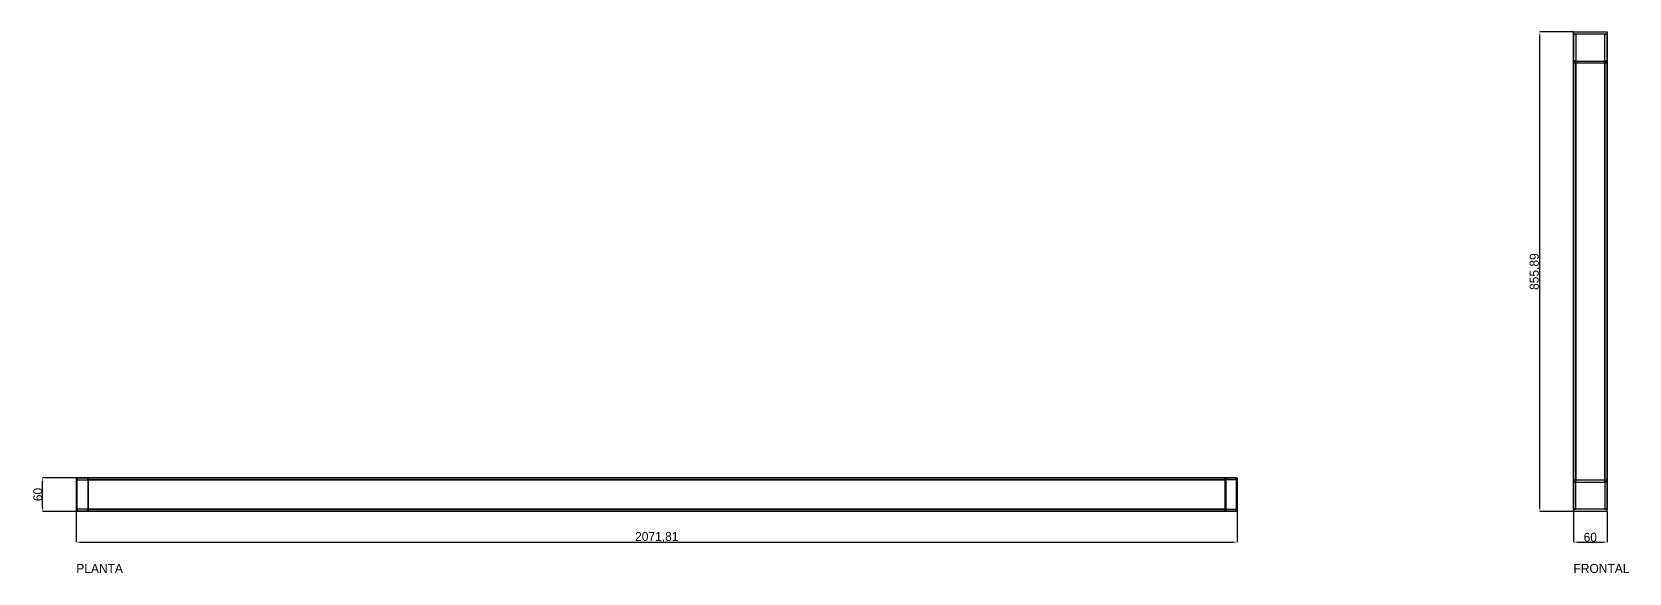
# Model space of a CAD drawing. Header units: millimetres. Extents: x -79 to 13940, y -87340 to 371.
# Drawn here: x 2593 to 5443, y -9645 to -8679 of the extents above; entities that cross this region are included whole.
import ezdxf

# ---------------------------------------------------------------- set-up
doc = ezdxf.new("R2010")
doc.units = ezdxf.units.MM
for name, color, linetype in [('R18_COTAS_P', 1, 'Continuous'), ('R18_PIEZAS_P', 3, 'Continuous'), ('R18_TEXTOS', 7, 'Continuous')]:
    doc.layers.add(name, color=color, linetype=linetype)
doc.dimstyles.get("Standard").update_dxf_attribs({"dimtxt": 2.5, "dimasz": 2.5, "dimexe": 1.25, "dimexo": 0.625, "dimtad": 1, "dimcen": 2.5, "dimazin": 3, "dimtfac": 1, "dimtmove": 0, "dimatfit": 3})

# ---------------------------------------------------------------- blocks, each defined once
blk = doc.blocks.new('_CLOSEDFILLED')
at = {"color": 0, "linetype": 'BYBLOCK'}
blk.add_solid([(-1, 0.16), (0, 0), (-1, -0.16)], dxfattribs=at)
blk = doc.blocks.new('*D53')
for p, q in [((2671.8, -9535.2), (2671.8, -9590.2)), ((4743.6, -9535.2), (4743.6, -9590.2)), ((2678.8, -9590.2), (4736.6, -9590.2))]:
    blk.add_line(p, q)
at = {"layer": 'Defpoints'}
for p in [(2671.8, -9535.2), (4743.6, -9535.2), (2671.8, -9590.2)]:
    blk.add_point(p, dxfattribs=at)
at = {"layer": 'R18_COTAS_P', "xscale": 7, "yscale": 7, "rotation": 180}
blk.add_blockref('_CLOSEDFILLED', (2671.8, -9590.2), dxfattribs=at)
at = {"layer": 'R18_COTAS_P', "xscale": 7, "yscale": 7}
blk.add_blockref('_CLOSEDFILLED', (4743.6, -9590.2), dxfattribs=at)
at = {"layer": 'R18_COTAS_P', "insert": (3707.7, -9581.5), "char_height": 16, "attachment_point": 5}
blk.add_mtext('2071,81', dxfattribs=at)
blk = doc.blocks.new('*D54')
for p, q in [((2671.8, -9475.2), (2611.8, -9475.2)), ((2611.8, -9528.2), (2611.8, -9482.2)), ((2671.8, -9535.2), (2611.8, -9535.2))]:
    blk.add_line(p, q)
at = {"layer": 'Defpoints'}
for p in [(2671.8, -9475.2), (2611.8, -9535.2), (2671.8, -9535.2)]:
    blk.add_point(p, dxfattribs=at)
at = {"layer": 'R18_COTAS_P', "xscale": 7, "yscale": 7}
for p, rotation in [((2611.8, -9475.2), 90), ((2611.8, -9535.2), 270)]:
    blk.add_blockref('_CLOSEDFILLED', p, dxfattribs=dict(at, rotation=rotation))
at = {"layer": 'R18_COTAS_P', "insert": (2603.2, -9505.2), "char_height": 16, "attachment_point": 5, "rotation": 90}
blk.add_mtext('60', dxfattribs=at)
blk = doc.blocks.new('*D55')
for p, q in [((5343.6, -9535.2), (5343.6, -9590.2)), ((5403.6, -9535.2), (5403.6, -9590.2)), ((5350.6, -9590.2), (5396.6, -9590.2))]:
    blk.add_line(p, q)
at = {"layer": 'Defpoints'}
for p in [(5343.6, -9535.2), (5403.6, -9535.2), (5343.6, -9590.2)]:
    blk.add_point(p, dxfattribs=at)
at = {"layer": 'R18_COTAS_P', "xscale": 7, "yscale": 7, "rotation": 180}
blk.add_blockref('_CLOSEDFILLED', (5343.6, -9590.2), dxfattribs=at)
at = {"layer": 'R18_COTAS_P', "xscale": 7, "yscale": 7}
blk.add_blockref('_CLOSEDFILLED', (5403.6, -9590.2), dxfattribs=at)
at = {"layer": 'R18_COTAS_P', "insert": (5373.6, -9581.5), "char_height": 16, "attachment_point": 5}
blk.add_mtext('60', dxfattribs=at)
blk = doc.blocks.new('*D56')
for p, q in [((5343.6, -8679.3), (5283.6, -8679.3)), ((5283.6, -9528.2), (5283.6, -8686.3)), ((5343.6, -9535.2), (5283.6, -9535.2))]:
    blk.add_line(p, q)
at = {"layer": 'Defpoints'}
for p in [(5343.6, -8679.3), (5283.6, -9535.2), (5343.6, -9535.2)]:
    blk.add_point(p, dxfattribs=at)
at = {"layer": 'R18_COTAS_P', "xscale": 7, "yscale": 7}
for p, rotation in [((5283.6, -8679.3), 90), ((5283.6, -9535.2), 270)]:
    blk.add_blockref('_CLOSEDFILLED', p, dxfattribs=dict(at, rotation=rotation))
at = {"layer": 'R18_COTAS_P', "insert": (5275, -9107.2), "char_height": 16, "attachment_point": 5, "rotation": 90}
blk.add_mtext('855,89', dxfattribs=at)

msp = doc.modelspace()

# ---------------------------------------------------------------- linework, layer by layer
at = {"layer": 'R18_PIEZAS_P'}
for p, q in [((5343.625, -9479.273), (5343.625, -8679.273)), ((5343.625, -8679.273), (5403.625, -8679.273)), ((5343.625, -8683), (5343.625, -8679.273)), ((5403.625, -8683), (5343.625, -8683)), ((5343.625, -8683), (5343.625, -9483)), ((5343.625, -8683), (5347.625, -8683)), ((5343.625, -8731.442), (5343.625, -8683)), ((5347.625, -8683), (5347.625, -9483)), ((5347.625, -8683), (5347.625, -8731.442)), ((5399.625, -9483), (5399.625, -8683)), ((5399.625, -8683), (5403.625, -8683)), ((5399.625, -8731.442), (5399.625, -8683)), ((5403.625, -8679.273), (5403.625, -9479.273)), ((5403.625, -8679.273), (5403.625, -8683)), ((5403.625, -9483), (5403.625, -8683)), ((5403.625, -8683), (5403.625, -8731.442)), ((5343.625, -9531.442), (5343.625, -8731.442)), ((5343.625, -8731.442), (5403.625, -8731.442)), ((5343.625, -8735.168), (5343.625, -8731.442)), ((5347.625, -8731.442), (5343.625, -8731.442)), ((5403.625, -8735.168), (5343.625, -8735.168)), ((5343.625, -8735.168), (5343.625, -9535.168)), ((5347.625, -9531.442), (5347.625, -8731.442)), ((5403.625, -8731.442), (5399.625, -8731.442)), ((5399.625, -8731.442), (5399.625, -9531.442)), ((5403.625, -8731.442), (5403.625, -9531.442)), ((5403.625, -8731.442), (5403.625, -8735.168)), ((5403.625, -9535.168), (5403.625, -8735.168)), ((4721.813, -9475.168), (2671.813, -9475.168)), ((2671.813, -9475.168), (2671.813, -9535.168)), ((2673.267, -9475.168), (2671.813, -9475.168)), ((2673.267, -9535.168), (2673.267, -9475.168)), ((2673.267, -9475.168), (4723.267, -9475.168)), ((2673.267, -9475.168), (2673.267, -9479.168)), ((2692.171, -9475.168), (2673.267, -9475.168)), ((2673.267, -9479.168), (4723.267, -9479.168)), ((2673.267, -9479.168), (2692.171, -9479.168)), ((4742.171, -9475.168), (2692.171, -9475.168)), ((2692.171, -9475.168), (2692.171, -9535.168)), ((2693.625, -9475.168), (2692.171, -9475.168)), ((2692.171, -9479.168), (2692.171, -9475.168)), ((4742.171, -9479.168), (2692.171, -9479.168)), ((2693.625, -9535.168), (2693.625, -9475.168)), ((2693.625, -9475.168), (4743.625, -9475.168)), ((4721.813, -9535.168), (4721.813, -9475.168)), ((4721.813, -9475.168), (4723.267, -9475.168)), ((4723.267, -9475.168), (4723.267, -9535.168)), ((4723.267, -9479.168), (4723.267, -9475.168)), ((4723.267, -9475.168), (4742.171, -9475.168)), ((4742.171, -9479.168), (4723.267, -9479.168)), ((4742.171, -9535.168), (4742.171, -9475.168)), ((4742.171, -9475.168), (4743.625, -9475.168)), ((4742.171, -9475.168), (4742.171, -9479.168)), ((4743.625, -9475.168), (4743.625, -9535.168)), ((5403.625, -9479.273), (5343.625, -9479.273)), ((5343.625, -9479.273), (5343.625, -9483)), ((5343.625, -9483), (5403.625, -9483)), ((5347.625, -9483), (5343.625, -9483)), ((5343.625, -9483), (5343.625, -9531.442)), ((5347.625, -9531.442), (5347.625, -9483)), ((5403.625, -9483), (5399.625, -9483)), ((5399.625, -9483), (5399.625, -9531.442)), ((5403.625, -9483), (5403.625, -9479.273)), ((5403.625, -9531.442), (5403.625, -9483)), ((2671.813, -9535.168), (4721.813, -9535.168)), ((2671.813, -9535.168), (2673.267, -9535.168)), ((4723.267, -9531.168), (2673.267, -9531.168)), ((2673.267, -9531.168), (2673.267, -9535.168)), ((2692.171, -9531.168), (2673.267, -9531.168)), ((4723.267, -9535.168), (2673.267, -9535.168)), ((2673.267, -9535.168), (2692.171, -9535.168)), ((2692.171, -9535.168), (2692.171, -9531.168)), ((2692.171, -9531.168), (4742.171, -9531.168)), ((2692.171, -9535.168), (4742.171, -9535.168)), ((2692.171, -9535.168), (2693.625, -9535.168)), ((4743.625, -9535.168), (2693.625, -9535.168)), ((4723.267, -9535.168), (4721.813, -9535.168)), ((4723.267, -9535.168), (4723.267, -9531.168)), ((4723.267, -9531.168), (4742.171, -9531.168)), ((4742.171, -9535.168), (4723.267, -9535.168)), ((4742.171, -9531.168), (4742.171, -9535.168)), ((4743.625, -9535.168), (4742.171, -9535.168)), ((5403.625, -9531.442), (5343.625, -9531.442)), ((5343.625, -9531.442), (5343.625, -9535.168)), ((5343.625, -9531.442), (5347.625, -9531.442)), ((5343.625, -9535.168), (5403.625, -9535.168)), ((5399.625, -9531.442), (5403.625, -9531.442)), ((5403.625, -9535.168), (5403.625, -9531.442))]:
    msp.add_line(p, q, dxfattribs=at)

# ---------------------------------------------------------------- texts
at = {"layer": 'R18_TEXTOS'}
for s, p in [('PLANTA', (2671.813, -9645.168)), ('FRONTAL', (5343.625, -9645.168))]:
    msp.add_text(s, height=16, dxfattribs=at).set_placement(p)

# ---------------------------------------------------------------- dimensions: what is measured, and where the dimension line sits
at = {"layer": 'R18_COTAS_P'}
for base, p1, p2, picture, middle in [((5283.6251, -9535.1679), (5343.6251, -9535.1679), (5343.6251, -8679.2732), '*D56', (5275.0001, -9107.2206)), ((2611.813, -9535.168), (2671.813, -9535.168), (2671.813, -9475.168), '*D54', (2603.188, -9505.168))]:
    dim = msp.add_linear_dim(base=base, p1=p1, p2=p2, angle=90, dimstyle='Standard', override={"dimtxt": 16, "dimasz": 7, "dimtad": 1, "dimdec": 2}, dxfattribs=at)
    dim.commit()
    dim.dimension.update_dxf_attribs({"geometry": picture, "text_midpoint": middle})
for base, p1, p2, picture, middle in [((2671.813, -9590.168), (2671.813, -9535.168), (4743.625, -9535.168), '*D53', (3707.719, -9581.543)), ((5343.625, -9590.168), (5343.625, -9535.168), (5403.625, -9535.168), '*D55', (5373.625, -9581.543))]:
    dim = msp.add_linear_dim(base=base, p1=p1, p2=p2, dimstyle='Standard', override={"dimtxt": 16, "dimasz": 7, "dimtad": 1, "dimdec": 2}, dxfattribs=at)
    dim.commit()
    dim.dimension.update_dxf_attribs({"geometry": picture, "text_midpoint": middle})

doc.saveas('drawing.dxf')
